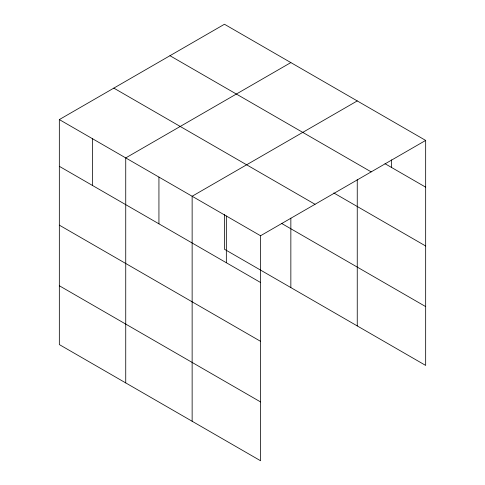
<?xml version="1.0" encoding="UTF-8"?>
<svg xmlns="http://www.w3.org/2000/svg" width="485" height="485" viewBox="0 0 485 485"><rect width="100%" height="100%" fill="white"/><g stroke="black" fill="none" stroke-linecap="round" stroke-linejoin="round"><path stroke-width="0.73" d="M260.548 341.319L260.548 235.752L59.334 119.577L59.334 344.58L260.548 460.75L260.548 341.319L59.334 225.149M224.452 214.558L224.452 249.248L425.666 365.423L425.666 140.42L224.452 24.25L59.334 119.577M290.848 62.589L125.736 157.916L125.736 382.914M357.251 100.922L192.139 196.249L192.139 421.253M260.548 235.752L425.666 140.42M385.005 163.688L425.666 187.168M169.962 55.708L371.177 171.878M333.813 192.963L425.666 245.992M113.823 88.118L315.038 204.294M281.736 223.5L425.666 306.599M59.334 166.325L260.548 282.494M59.334 285.756L260.548 401.926M391.462 159.874L391.462 167.416M357.251 179.341L357.251 325.926M290.848 218.153L290.848 287.587M226.343 216.001L226.343 262.743M158.935 177.086L158.935 223.827M92.532 138.746L92.532 185.488"/></g></svg>
